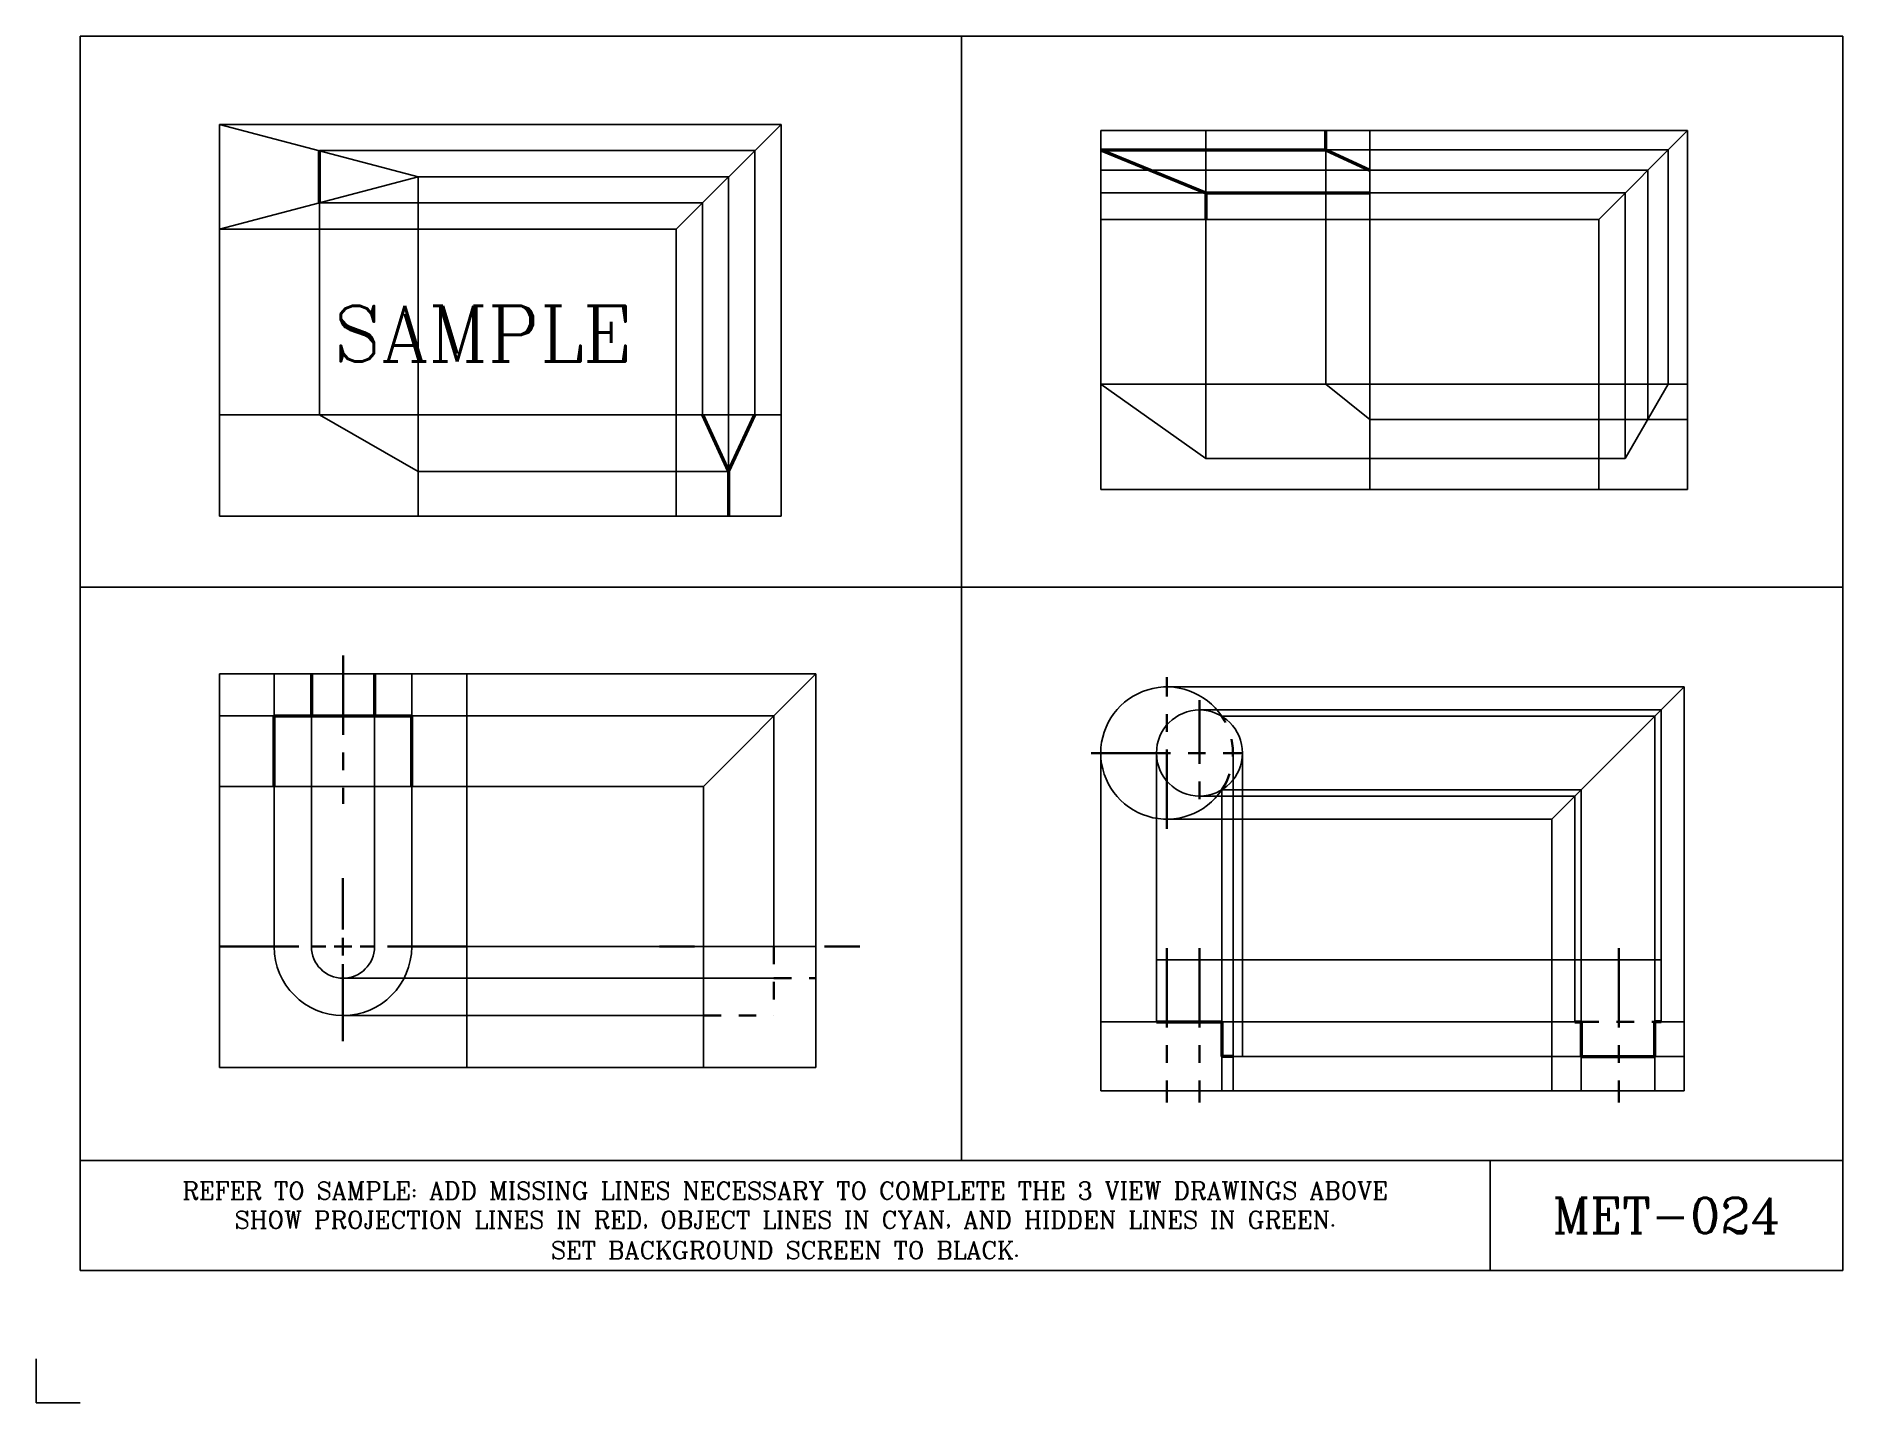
# Model space of a CAD drawing. Extents: x 44.5 to 54.8, y -22.9 to -15.2.
import ezdxf
from ezdxf.enums import TextEntityAlignment as Align

# ---------------------------------------------------------------- set-up
doc = ezdxf.new("R2010")
doc.units = 0
doc.header["$LTSCALE"] = 0.6
doc.header["$MEASUREMENT"] = 0
doc.linetypes.add('CENTER2', pattern=[1.125, 0.75, -0.125, 0.125, -0.125])
doc.linetypes.add('HIDDEN2', pattern=[0.1875, 0.125, -0.0625])
doc.layers.get('0').update_dxf_attribs({"linetype": 'CONTINUOUS'})
for name, color, linetype, lineweight in [('CENTER', 1, 'CENTER2', 35), ('HIDDEN-GREEN', 3, 'HIDDEN2', 35), ('OBJECT-CYAN', 4, 'CONTINUOUS', 50)]:
    doc.layers.add(name, color=color, linetype=linetype, lineweight=lineweight)
doc.layers.add('CONSTRUCTION', color=28, linetype='CONTINUOUS')
doc.layers.add('TEXT', color=1, linetype='CONTINUOUS')
doc.styles.add('ROMANC', font='romanc')

msp = doc.modelspace()

# ---------------------------------------------------------------- linework, layer by layer
for p, q in [((44.752, -22.154), (44.752, -15.154)), ((44.752, -15.154), (54.752, -15.154)), ((49.752, -21.529), (49.752, -15.154)), ((54.752, -22.154), (54.752, -15.154)), ((45.542, -15.654), (45.542, -16.248)), ((46.67, -15.951), (45.542, -15.654)), ((50.542, -15.688), (50.542, -16.193)), ((50.542, -15.688), (52.068, -15.688)), ((52.068, -16.193), (52.068, -15.688)), ((45.542, -16.248), (46.67, -15.951)), ((50.542, -16.193), (52.068, -16.193)), ((51.139, -17.549), (50.542, -17.128)), ((50.542, -17.128), (51.819, -17.128)), ((50.542, -17.128), (50.542, -17.725)), ((51.819, -17.128), (52.068, -17.328)), ((53.367, -17.128), (53.367, -17.725)), ((53.367, -17.128), (53.871, -17.128)), ((53.761, -17.128), (53.517, -17.549)), ((53.871, -17.128), (53.871, -17.725)), ((45.542, -17.302), (46.109, -17.302)), ((45.542, -17.302), (45.542, -17.875)), ((46.109, -17.302), (46.67, -17.623)), ((48.134, -17.302), (48.134, -17.875)), ((48.134, -17.302), (48.728, -17.302)), ((48.728, -17.302), (48.728, -17.875)), ((52.068, -17.328), (52.068, -17.725)), ((53.645, -17.328), (53.871, -17.328)), ((46.67, -17.623), (46.67, -17.875)), ((52.068, -17.549), (51.139, -17.549)), ((53.517, -17.549), (53.367, -17.549)), ((50.542, -17.725), (52.068, -17.725)), ((53.367, -17.725), (53.871, -17.725)), ((45.542, -17.875), (46.67, -17.875)), ((48.134, -17.875), (48.728, -17.875)), ((54.752, -18.279), (44.752, -18.279)), ((45.542, -18.77), (46.945, -18.77)), ((45.542, -18.77), (45.542, -19.408)), ((46.945, -19.408), (46.945, -18.77)), ((45.542, -19.408), (46.945, -19.408)), ((45.542, -20.317), (45.542, -21.002)), ((46.945, -20.317), (46.945, -21.002)), ((48.288, -20.317), (48.288, -21.002)), ((48.288, -20.317), (48.925, -20.317)), ((48.925, -20.317), (48.925, -21.002)), ((50.858, -20.392), (51.346, -20.392)), ((50.858, -20.392), (50.858, -20.743)), ((51.346, -20.392), (51.346, -20.939)), ((53.232, -20.392), (53.721, -20.392)), ((53.232, -20.392), (53.232, -20.743)), ((53.721, -20.392), (53.721, -20.743)), ((50.542, -20.743), (50.542, -21.135)), ((50.542, -20.743), (50.858, -20.743)), ((53.101, -20.743), (53.101, -21.135)), ((53.101, -20.743), (53.232, -20.743)), ((53.721, -20.743), (53.852, -20.743)), ((53.852, -20.743), (53.852, -21.135)), ((45.542, -21.002), (46.945, -21.002)), ((48.288, -21.002), (48.925, -21.002)), ((51.293, -20.939), (51.293, -21.135)), ((51.293, -20.939), (51.346, -20.939)), ((50.542, -21.135), (51.293, -21.135)), ((53.101, -21.135), (53.852, -21.135)), ((44.752, -21.529), (54.752, -21.529)), ((52.752, -22.154), (52.752, -21.529)), ((44.752, -22.154), (54.752, -22.154)), ((54.752, -22.154), (48.002, -22.154)), ((44.502, -22.904), (44.502, -22.654)), ((44.502, -22.904), (44.752, -22.904))]:
    msp.add_line(p, q)
msp.add_circle((51.102, -19.219), 0.244)
for centre, radius, start, end in [((50.917, -19.219), 0.375, 33.7162, 326.2838), ((46.243, -20.317), 0.39, 180, 0), ((46.243, -20.317), 0.179, 180, 0)]:
    msp.add_arc(centre, radius, start, end)
at = {"layer": 'CENTER'}
for p, q in [((46.244, -18.666), (46.244, -19.507)), ((50.917, -19.649), (50.917, -18.789)), ((50.487, -19.219), (51.348, -19.219)), ((46.243, -19.929), (46.243, -20.219)), ((46.243, -20.267), (46.243, -20.368)), ((46.064, -20.317), (46.145, -20.317)), ((46.193, -20.317), (46.294, -20.317)), ((46.341, -20.317), (46.422, -20.317)), ((48.238, -20.317), (48.038, -20.317)), ((48.975, -20.317), (49.175, -20.317)), ((50.917, -20.326), (50.917, -21.201)), ((51.102, -20.326), (51.102, -21.201)), ((53.481, -20.326), (53.481, -21.201)), ((46.243, -20.416), (46.243, -20.852))]:
    msp.add_line(p, q, dxfattribs=at)
at = {"layer": 'CENTER', "ltscale": 0.8}
msp.add_line((51.102, -18.92), (51.102, -19.518), dxfattribs=at)
at = {"layer": 'CENTER', "color": 7}
for p, q in [((45.542, -20.317), (46.064, -20.317)), ((46.945, -20.317), (46.422, -20.317))]:
    msp.add_line(p, q, dxfattribs=at)
at = {"layer": 'CONSTRUCTION'}
for p, q in [((45.542, -15.654), (48.728, -15.654)), ((48.134, -16.248), (48.728, -15.654)), ((48.728, -17.302), (48.728, -15.654)), ((51.139, -17.549), (51.139, -15.688)), ((51.819, -17.128), (51.819, -15.688)), ((52.068, -15.688), (53.871, -15.688)), ((53.367, -16.193), (53.871, -15.688)), ((53.871, -15.688), (53.871, -17.128)), ((46.109, -15.803), (48.579, -15.803)), ((48.579, -15.803), (48.579, -17.302)), ((53.761, -15.798), (50.542, -15.798)), ((53.761, -17.128), (53.761, -15.798)), ((46.67, -15.951), (48.431, -15.951)), ((46.67, -15.951), (46.67, -17.623)), ((48.431, -15.951), (48.431, -17.623)), ((53.645, -15.914), (50.542, -15.914)), ((53.645, -17.328), (53.645, -15.914)), ((53.517, -16.042), (50.542, -16.042)), ((53.517, -17.549), (53.517, -16.042)), ((46.109, -17.302), (46.109, -16.099)), ((46.109, -16.099), (48.283, -16.099)), ((48.283, -16.099), (48.283, -17.302)), ((50.542, -17.128), (50.542, -16.193)), ((52.068, -17.328), (52.068, -16.193)), ((52.068, -16.193), (53.367, -16.193)), ((53.367, -16.193), (53.367, -17.128)), ((45.542, -16.248), (48.134, -16.248)), ((45.542, -17.302), (45.542, -16.248)), ((48.134, -17.302), (48.134, -16.248)), ((51.819, -17.128), (53.367, -17.128)), ((46.109, -17.302), (48.134, -17.302)), ((52.068, -17.328), (53.645, -17.328)), ((46.67, -17.623), (48.431, -17.623)), ((52.068, -17.549), (53.367, -17.549)), ((52.068, -17.725), (53.367, -17.725)), ((46.67, -17.875), (48.134, -17.875)), ((45.853, -20.317), (45.853, -18.77)), ((46.064, -20.317), (46.064, -18.77)), ((46.422, -20.317), (46.422, -18.77)), ((46.633, -20.317), (46.633, -18.77)), ((46.945, -18.77), (48.925, -18.77)), ((48.288, -19.408), (48.925, -18.77)), ((48.925, -18.77), (48.925, -20.317)), ((50.917, -18.844), (53.852, -18.844)), ((53.101, -19.594), (53.852, -18.844)), ((53.852, -18.844), (53.852, -20.743)), ((48.688, -19.008), (45.542, -19.008)), ((48.688, -20.317), (48.688, -19.008)), ((51.102, -18.975), (53.721, -18.975)), ((51.229, -19.01), (53.685, -19.01)), ((53.685, -19.01), (53.685, -21.135)), ((53.721, -18.975), (53.721, -20.392)), ((50.542, -20.743), (50.542, -19.219)), ((50.858, -20.392), (50.858, -19.219)), ((51.293, -20.939), (51.293, -19.219)), ((51.346, -20.392), (51.346, -19.219)), ((45.542, -20.317), (45.542, -19.408)), ((46.945, -20.317), (46.945, -19.408)), ((46.945, -19.408), (48.288, -19.408)), ((48.288, -19.408), (48.288, -20.317)), ((51.102, -19.463), (53.232, -19.463)), ((51.229, -19.427), (53.268, -19.427)), ((51.229, -19.427), (51.229, -21.135)), ((53.232, -19.463), (53.232, -20.392)), ((53.268, -19.427), (53.268, -21.135)), ((50.917, -19.594), (53.101, -19.594)), ((53.101, -19.594), (53.101, -20.743)), ((46.945, -20.317), (48.288, -20.317)), ((51.346, -20.392), (53.232, -20.392)), ((46.243, -20.496), (48.688, -20.496)), ((46.243, -20.707), (48.288, -20.707)), ((50.858, -20.743), (53.101, -20.743)), ((46.945, -21.002), (48.288, -21.002)), ((51.346, -20.939), (53.852, -20.939)), ((51.293, -21.135), (53.101, -21.135))]:
    msp.add_line(p, q, dxfattribs=at)
at = {"layer": 'HIDDEN-GREEN'}
for p, q in [((48.688, -20.317), (48.688, -20.707)), ((48.688, -20.496), (48.925, -20.496)), ((48.288, -20.707), (48.688, -20.707)), ((53.268, -20.743), (53.685, -20.743))]:
    msp.add_line(p, q, dxfattribs=at)
msp.add_arc((50.917, -19.219), 0.375, 326.2838, 33.7162, dxfattribs=at)
at = {"layer": 'OBJECT-CYAN'}
for p, q in [((51.819, -15.798), (51.819, -15.688)), ((46.109, -16.099), (46.109, -15.803)), ((50.542, -15.798), (51.819, -15.798)), ((50.542, -15.798), (51.139, -16.042)), ((51.819, -15.798), (52.068, -15.914)), ((51.139, -16.042), (51.139, -16.193)), ((51.139, -16.042), (52.068, -16.042)), ((48.283, -17.302), (48.431, -17.623)), ((48.431, -17.623), (48.579, -17.302)), ((48.431, -17.623), (48.431, -17.875)), ((46.064, -18.77), (46.064, -19.008)), ((46.422, -18.77), (46.422, -19.008)), ((45.853, -19.408), (45.853, -19.008)), ((45.853, -19.008), (46.633, -19.008)), ((46.633, -19.408), (46.633, -19.008)), ((50.858, -20.743), (51.229, -20.743)), ((51.229, -20.743), (51.229, -20.939)), ((53.232, -20.743), (53.268, -20.743)), ((53.268, -20.743), (53.268, -20.939)), ((53.685, -20.939), (53.685, -20.743)), ((53.721, -20.743), (53.685, -20.743)), ((51.293, -20.939), (51.229, -20.939)), ((53.268, -20.939), (53.685, -20.939))]:
    msp.add_line(p, q, dxfattribs=at)

# ---------------------------------------------------------------- texts
at = {"style": 'ROMANC'}
for s, height, p in [('REFER TO SAMPLE: ADD MISSING LINES NECESSARY TO COMPLETE THE 3 VIEW DRAWINGS ABOVE', 0.09924, (48.752, -21.701)), ('SHOW PROJECTION LINES IN RED, OBJECT LINES IN CYAN, AND HIDDEN LINES IN GREEN.', 0.09924, (48.752, -21.866)), ('MET-024', 0.2, (53.752, -21.841)), ('SET BACKGROUND SCREEN TO BLACK.', 0.09924, (48.752, -22.038))]:
    msp.add_text(s, height=height, dxfattribs=at).set_placement(p, align=Align.MIDDLE)
at = {"color": 18, "true_color": 0x030303}
msp.add_text('FALL 2025', height=0.001, dxfattribs=at).set_placement((44.752, -22.154))
at = {"layer": 'TEXT', "style": 'ROMANC'}
msp.add_text('SAMPLE', height=0.3141, dxfattribs=at).set_placement((46.19, -16.998))

doc.saveas('drawing.dxf')
